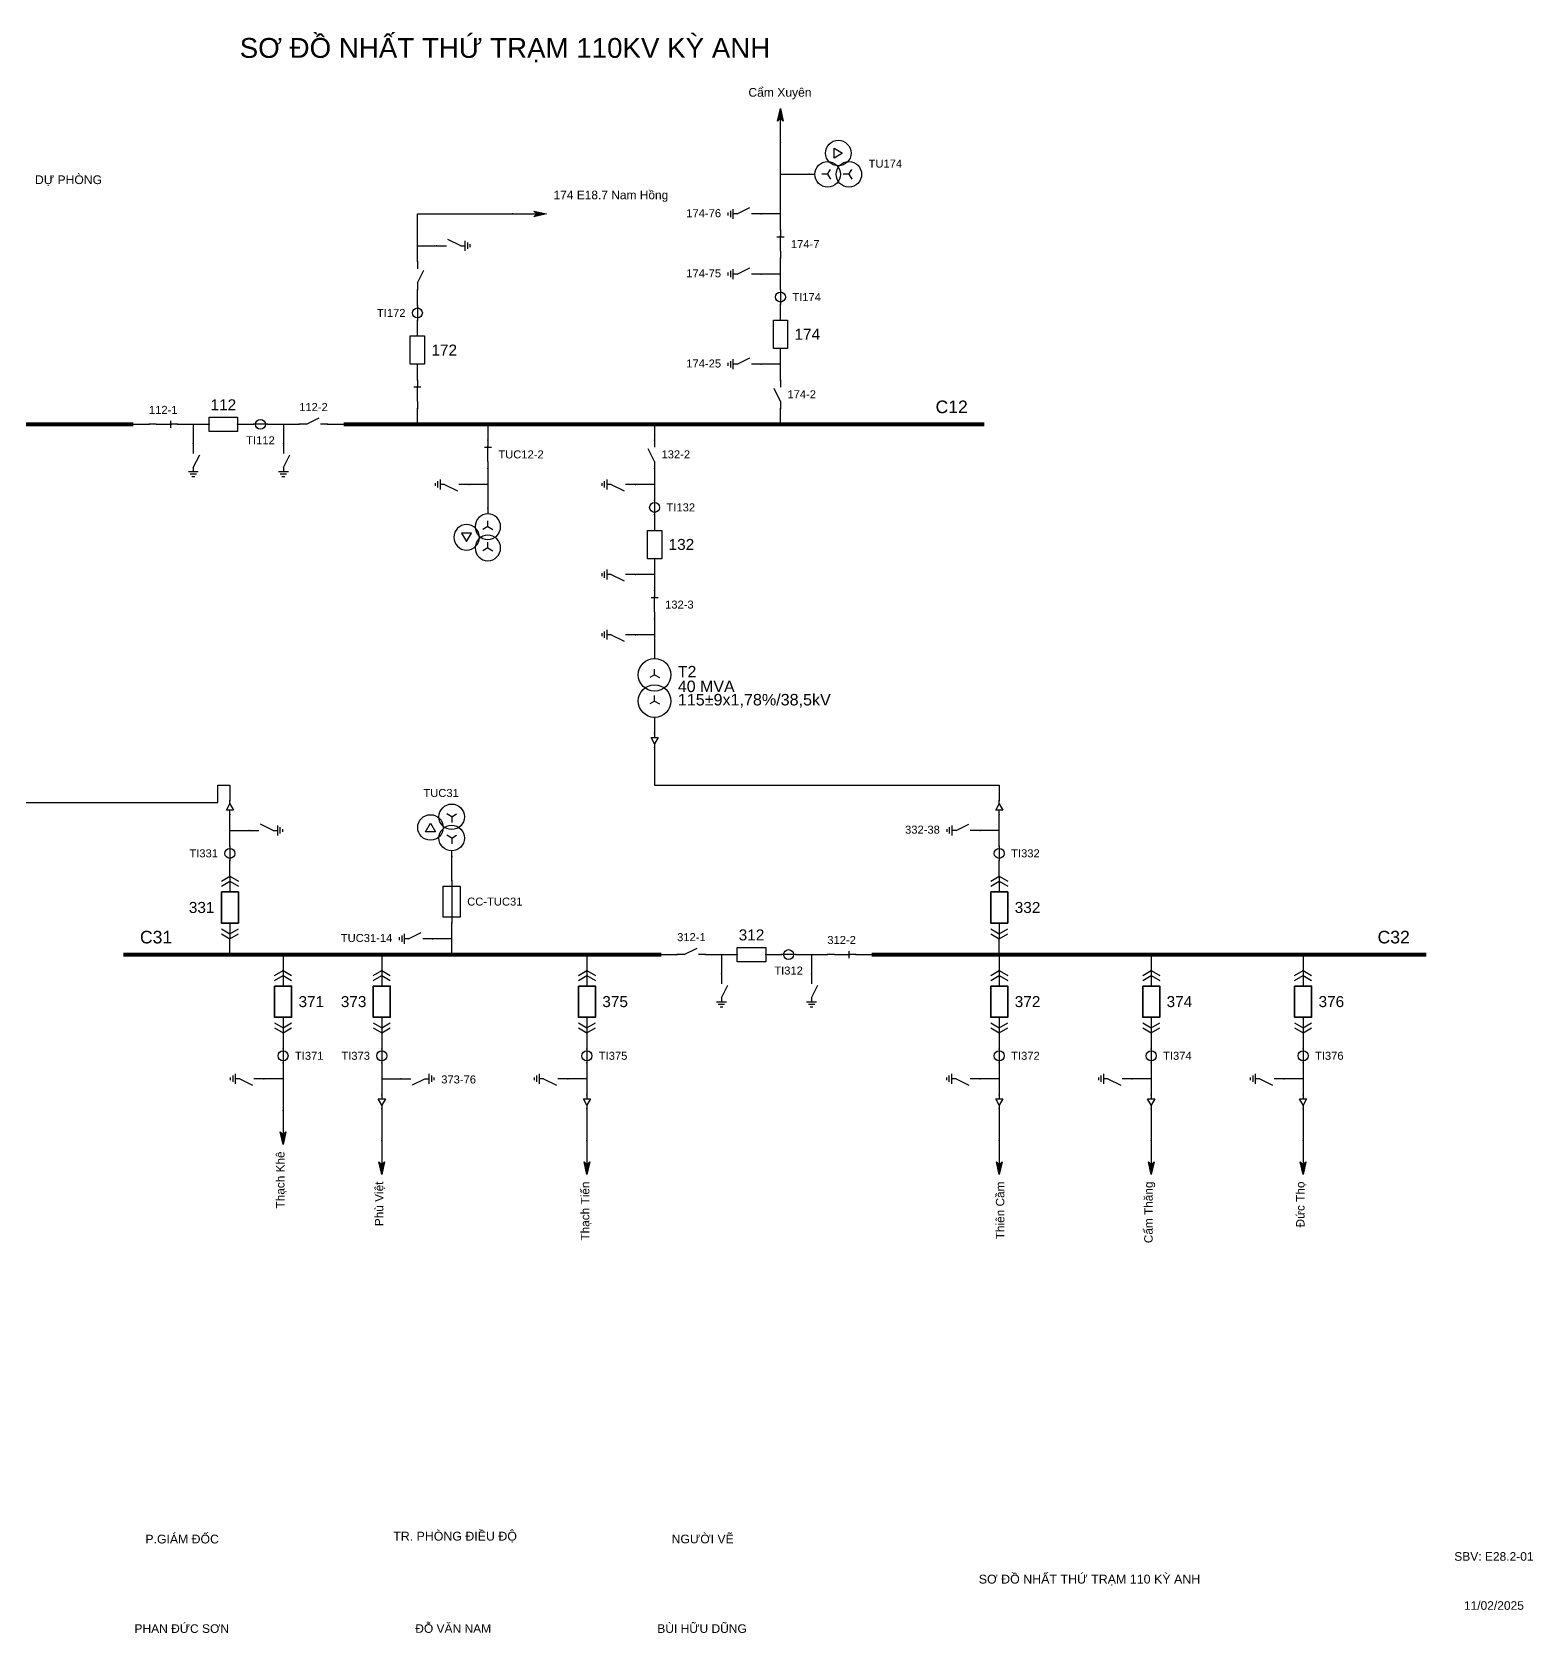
# Model space of a CAD drawing. Header units: millimetres. Extents: x -346 to 397, y 8 to 290.
# Drawn here: x 132.2 to 397, y 7.7 to 290 of the extents above; entities that cross this region are included whole.
import ezdxf

# ---------------------------------------------------------------- set-up
doc = ezdxf.new("R2010")
doc.units = ezdxf.units.MM
for name, color, linetype, lineweight in [('BUSBAR_110KV', 1, 'Continuous', 50), ('BUSBAR_35KV', 30, 'Continuous', 50), ('HV_110KV', 1, 'Continuous', 25), ('MV_35KV', 30, 'Continuous', 25)]:
    doc.layers.add(name, color=color, linetype=linetype, lineweight=lineweight)
doc.layers.add('SYM_PORTS', color=8, linetype='Continuous', plot=False)
doc.layers.add('TEXT', color=7, linetype='Continuous')
doc.styles.add('SLD_TEXT', font='arial.ttf')

# ---------------------------------------------------------------- blocks, each defined once
blk = doc.blocks.new('SYM_DISCONNECTOR_CLOSED')
at = {"lineweight": 25}
for points in [[(-0.625, 1.25), (0.625, 1.25)], [(0, 2.5), (0, 1.25)], [(0, -1.25), (0, 1.5)], [(0, -1.25), (0, -2.5)]]:
    blk.add_lwpolyline(points, dxfattribs=at)
at = {"layer": 'SYM_PORTS'}
for p in [(0, 2.5), (0, -2.5)]:
    blk.add_point(p, dxfattribs=at)
blk.add_attdef('DEVICE_CODE', (1.625, -0.5), '', height=2)
blk = doc.blocks.new('SYM_EARTHING_SWITCH_OPEN')
at = {"lineweight": 25}
for points in [[(0, 3), (0, 1.25)], [(0, -1.25), (-1.125, 1)], [(-0.875, -2), (0.875, -2)], [(-0.5625, -2.4375), (0.5625, -2.4375)], [(0, -1.25), (0, -2)], [(-0.25, -2.875), (0.25, -2.875)]]:
    blk.add_lwpolyline(points, dxfattribs=at)
at = {"layer": 'SYM_PORTS'}
blk.add_point((0, 3), dxfattribs=at)
blk.add_attdef('DEVICE_CODE', (1.875, 0), '', height=2)
blk = doc.blocks.new('SYM_CIRCUIT_BREAKER')
at = {"lineweight": 25}
blk.add_lwpolyline([(-1.25, 2.5), (1.25, 2.5), (1.25, -2.5), (-1.25, -2.5)], close=True, dxfattribs=at)
at = {"layer": 'SYM_PORTS'}
for p in [(0, 2.5), (0, -2.5)]:
    blk.add_point(p, dxfattribs=at)
blk.add_attdef('DEVICE_CODE', (2.25, -0.5), '', height=2)
at = {"flags": 1}
blk.add_attdef('RATING', (2.25, -3.5), '', height=2, dxfattribs=at)
blk = doc.blocks.new('SYM_CURRENT_TRANSFORMER')
at = {"lineweight": 25}
blk.add_lwpolyline([(0, 1.25), (0, -1.25)], dxfattribs=at)
blk.add_circle((0, 0), 0.875, dxfattribs=at)
at = {"layer": 'SYM_PORTS'}
for p in [(0, 1.25), (0, -1.25)]:
    blk.add_point(p, dxfattribs=at)
blk.add_attdef('DEVICE_CODE', (1.875, -1.75), '', height=2)
at = {"flags": 1}
blk.add_attdef('RATIO', (1.875, -4.75), '', height=2, dxfattribs=at)
blk = doc.blocks.new('SYM_DISCONNECTOR_OPEN')
at = {"lineweight": 25}
for points in [[(0, -1.25), (-1.125, 1)], [(0, 2.5), (0, 1.25)], [(0, -1.25), (0, -2.5)]]:
    blk.add_lwpolyline(points, dxfattribs=at)
at = {"layer": 'SYM_PORTS'}
for p in [(0, 2.5), (0, -2.5)]:
    blk.add_point(p, dxfattribs=at)
blk.add_attdef('DEVICE_CODE', (1, -0.5), '', height=2)
blk = doc.blocks.new('SYM_LINE_FEEDER_ARROW')
blk.add_hatch(color=7).paths.add_polyline_path([(0, -3), (-0.5, -0.75), (0, -1.25), (0.5, -0.75)])
at = {"lineweight": 25}
blk.add_lwpolyline([(0, 3), (0, -1.25)], dxfattribs=at)
blk.add_lwpolyline([(0, -3), (-0.5, -0.75), (0, -1.25), (0.5, -0.75)], close=True, dxfattribs=at)
at = {"layer": 'SYM_PORTS'}
blk.add_point((0, 3), dxfattribs=at)
blk.add_attdef('LINE_NAME', (1.5, 0), '', height=2)
blk = doc.blocks.new('SYM_VOLTAGE_TRANSFORMER')
at = {"lineweight": 25}
for points in [[(0, 4.625), (0, 3.625)], [(0, 1.375), (-0.8625, 0.875)], [(0, 1.375), (0, 2.375)], [(0, 1.375), (0.8625, 0.875)], [(0, -2.375), (-0.8625, -2.875)], [(0, -2.375), (0, -1.375)], [(0, -2.375), (0.8625, -2.875)]]:
    blk.add_lwpolyline(points, dxfattribs=at)
blk.add_lwpolyline([(2.875, 0.25), (4.625, 0.25), (3.75, -1.25)], close=True, dxfattribs=at)
for centre in [(0, 1.375), (3.75, -0.5), (0, -2.375)]:
    blk.add_circle(centre, 2.25, dxfattribs=at)
at = {"layer": 'SYM_PORTS'}
blk.add_point((0, 4.625), dxfattribs=at)
blk.add_attdef('DEVICE_CODE', (7, 1.625), '', height=2)
at = {"flags": 1}
blk.add_attdef('RATIO', (7, -1.375), '', height=2, dxfattribs=at)
blk = doc.blocks.new('SYM_TRANSFORMER_2W')
at = {"lineweight": 25}
for points in [[(0, 2.3125), (0, 3.3125)], [(0, 2.3125), (-0.8625, 1.8125)], [(0, 2.3125), (0.8625, 1.8125)], [(0, -2.3125), (-0.8625, -2.8125)], [(0, -2.3125), (0, -1.3125)], [(0, -2.3125), (0.8625, -2.8125)]]:
    blk.add_lwpolyline(points, dxfattribs=at)
for centre in [(0, 2.3125), (0, -2.3125)]:
    blk.add_circle(centre, 2.875, dxfattribs=at)
at = {"layer": 'SYM_PORTS'}
for p in [(0, 5.1875), (0, -5.1875)]:
    blk.add_point(p, dxfattribs=at)
blk.add_attdef('DEVICE_CODE', (3.875, 2.1875), '', height=2)
at = {"flags": 1}
for tag, p in [('POWER', (3.875, -0.8125)), ('VOLTAGE_RATIO', (3.875, -3.8125))]:
    blk.add_attdef(tag, p, '', height=2, dxfattribs=at)
blk = doc.blocks.new('SYM_CABLE_TERMINATION')
at = {"lineweight": 25}
blk.add_lwpolyline([(-0.625, 0.5), (0.625, 0.5), (0, -0.625)], close=True, dxfattribs=at)
for points in [[(0, 1.25), (0, 0.5)], [(0, -0.625), (0, -1.25)]]:
    blk.add_lwpolyline(points, dxfattribs=at)
at = {"layer": 'SYM_PORTS'}
for p in [(0, 1.25), (0, -1.25)]:
    blk.add_point(p, dxfattribs=at)
blk = doc.blocks.new('SYM_DRAWOUT_BREAKER')
at = {"lineweight": 25}
for points in [[(-1.5, 4.625), (0, 5.5), (1.5, 4.625)], [(-1.5, 3.75), (0, 4.625), (1.5, 3.75)], [(0, 5.5), (0, 2.75)], [(0, -2.75), (0, -5.5)], [(-1.5, -3.75), (0, -4.625), (1.5, -3.75)], [(-1.5, -4.625), (0, -5.5), (1.5, -4.625)]]:
    blk.add_lwpolyline(points, dxfattribs=at)
at = {"lineweight": 35}
blk.add_lwpolyline([(-1.5, 2.75), (1.5, 2.75), (1.5, -2.75), (-1.5, -2.75)], close=True, dxfattribs=at)
at = {"layer": 'SYM_PORTS'}
for p in [(0, 5.5), (0, -5.5)]:
    blk.add_point(p, dxfattribs=at)
blk.add_attdef('DEVICE_CODE', (2.5, 2.5), '', height=2)
at = {"flags": 1}
blk.add_attdef('RATING', (2.5, -0.5), '', height=2, dxfattribs=at)
blk = doc.blocks.new('SYM_FUSE_DISCONNECTOR')
at = {"lineweight": 25}
blk.add_lwpolyline([(0, 3.75), (0, -3.75)], dxfattribs=at)
blk.add_lwpolyline([(-1.5, 2.75), (1.5, 2.75), (1.5, -2.75), (-1.5, -2.75)], close=True, dxfattribs=at)
at = {"layer": 'SYM_PORTS'}
for p in [(0, 3.75), (0, -3.75)]:
    blk.add_point(p, dxfattribs=at)
blk.add_attdef('DEVICE_CODE', (2.5, 0.75), '', height=2)
at = {"flags": 1}
blk.add_attdef('RATING', (2.5, -2.25), '', height=2, dxfattribs=at)

msp = doc.modelspace()

# ---------------------------------------------------------------- linework, layer by layer
at = {"layer": 'BUSBAR_110KV', "const_width": 0.683}
for points in [[(31.88, 220.81), (150.09, 220.81)], [(187.18, 220.81), (300.21, 220.81)]]:
    msp.add_lwpolyline(points, dxfattribs=at)
at = {"layer": 'BUSBAR_35KV', "const_width": 0.683}
for points in [[(148.34, 127.31), (243.23, 127.31)], [(280.32, 127.31), (378.16, 127.31)]]:
    msp.add_lwpolyline(points, dxfattribs=at)
at = {"layer": 'HV_110KV'}
for points in [[(264.24, 264.89), (264.24, 270.49)], [(264.24, 257.9), (264.24, 264.89)], [(264.24, 264.89), (269.31, 264.89)], [(200.21, 252.3), (200.21, 257.9), (217, 257.9)], [(264.24, 257.9), (260.86, 257.9)], [(264.24, 255.1), (264.24, 257.9)], [(200.21, 249.5), (200.21, 252.3)], [(200.21, 252.3), (203.59, 252.3)], [(264.24, 247.3), (264.24, 250.1)], [(264.24, 247.3), (260.86, 247.3)], [(264.24, 244.5), (264.24, 247.3)], [(200.21, 241.7), (200.21, 244.5)], [(264.24, 239.2), (264.24, 242)], [(200.21, 236.4), (200.21, 239.2)], [(264.24, 231.4), (264.24, 234.2)], [(200.21, 228.61), (200.21, 231.4)], [(264.24, 231.4), (260.86, 231.4)], [(264.24, 228.61), (264.24, 231.4)], [(200.21, 220.81), (200.21, 223.61)], [(264.24, 220.81), (264.24, 223.61)], [(150.09, 220.81), (152.89, 220.81)], [(157.89, 220.81), (160.69, 220.81)], [(160.69, 220.81), (160.69, 217.43)], [(160.69, 220.81), (163.49, 220.81)], [(168.49, 220.81), (171.28, 220.81)], [(173.78, 220.81), (176.58, 220.81)], [(176.58, 220.81), (176.58, 217.43)], [(176.58, 220.81), (179.38, 220.81)], [(184.38, 220.81), (187.18, 220.81)], [(212.64, 220.81), (212.64, 218.01)], [(242.04, 220.81), (242.04, 218.01)], [(212.64, 213.01), (212.64, 210.21)], [(242.04, 213.01), (242.04, 210.21)], [(212.64, 210.21), (209.26, 210.21)], [(212.64, 210.21), (212.64, 206.01)], [(242.04, 210.21), (238.66, 210.21)], [(242.04, 210.21), (242.04, 207.41)], [(242.04, 204.91), (242.04, 202.11)], [(242.04, 197.11), (242.04, 194.31)], [(242.04, 194.31), (238.66, 194.31)], [(242.04, 194.31), (242.04, 191.52)], [(242.04, 186.52), (242.04, 183.72)], [(242.04, 183.72), (238.66, 183.72)], [(242.04, 183.72), (242.04, 179.52)]]:
    msp.add_lwpolyline(points, dxfattribs=at)
at = {"layer": 'MV_35KV'}
for points in [[(242.04, 169.14), (242.04, 166.35)], [(242.04, 163.85), (242.04, 161.15), (242.04, 157.2), (302.82, 157.2), (302.82, 154.5)], [(93.91, 156.85), (93.91, 154.15), (165, 154.15), (165, 157.2), (167.14, 157.2), (167.14, 154.5)], [(167.14, 149.2), (167.14, 152)], [(302.82, 149.2), (302.82, 152)], [(167.14, 146.4), (167.14, 149.2)], [(167.14, 149.2), (170.52, 149.2)], [(302.82, 149.2), (299.45, 149.2)], [(302.82, 146.4), (302.82, 149.2)], [(206.26, 140.4), (206.26, 144.6)], [(167.14, 141.11), (167.14, 143.9)], [(302.82, 141.11), (302.82, 143.9)], [(206.26, 130.11), (206.26, 132.9)], [(167.14, 127.31), (167.14, 130.11)], [(206.26, 130.11), (202.89, 130.11)], [(206.26, 127.31), (206.26, 130.11)], [(302.82, 127.31), (302.82, 130.11)], [(176.52, 127.31), (176.52, 124.51)], [(193.93, 127.31), (193.93, 124.51)], [(230.1, 127.31), (230.1, 124.51)], [(243.23, 127.31), (246.03, 127.31)], [(251.03, 127.31), (253.83, 127.31)], [(253.83, 127.31), (253.83, 123.93)], [(253.83, 127.31), (256.63, 127.31)], [(261.63, 127.31), (264.42, 127.31)], [(266.92, 127.31), (269.72, 127.31)], [(269.72, 127.31), (269.72, 123.93)], [(269.72, 127.31), (272.52, 127.31)], [(277.52, 127.31), (280.32, 127.31)], [(302.82, 127.31), (302.82, 124.51)], [(329.62, 127.31), (329.62, 124.51)], [(356.41, 127.31), (356.41, 124.51)], [(176.52, 113.51), (176.52, 110.71)], [(193.93, 113.51), (193.93, 110.71)], [(230.1, 113.51), (230.1, 110.71)], [(302.82, 113.51), (302.82, 110.71)], [(329.62, 113.51), (329.62, 110.71)], [(356.41, 113.51), (356.41, 110.71)], [(176.52, 108.21), (176.52, 105.41)], [(193.93, 108.21), (193.93, 105.41)], [(230.1, 108.21), (230.1, 105.41)], [(302.82, 108.21), (302.82, 105.41)], [(329.62, 108.21), (329.62, 105.41)], [(356.41, 108.21), (356.41, 105.41)], [(176.52, 105.41), (173.14, 105.41)], [(176.52, 105.41), (176.52, 99.81)], [(193.93, 105.41), (197.31, 105.41)], [(193.93, 105.41), (193.93, 102.61)], [(230.1, 105.41), (226.72, 105.41)], [(230.1, 105.41), (230.1, 102.61)], [(302.82, 105.41), (299.45, 105.41)], [(302.82, 105.41), (302.82, 102.61)], [(329.62, 105.41), (326.24, 105.41)], [(329.62, 105.41), (329.62, 102.61)], [(356.41, 105.41), (353.03, 105.41)], [(356.41, 105.41), (356.41, 102.61)], [(193.93, 100.11), (193.93, 94.52)], [(230.1, 100.11), (230.1, 94.52)], [(302.82, 100.11), (302.82, 94.52)], [(329.62, 100.11), (329.62, 94.52)], [(356.41, 100.11), (356.41, 94.52)]]:
    msp.add_lwpolyline(points, dxfattribs=at)

# ---------------------------------------------------------------- block references
at = {"layer": 'HV_110KV'}
for p, rotation in [((264.24, 273.49), 180), ((220, 257.9), 90)]:
    msp.add_blockref('SYM_LINE_FEEDER_ARROW', p, dxfattribs=dict(at, rotation=rotation))
ref = msp.add_blockref('SYM_VOLTAGE_TRANSFORMER', (273.93, 264.89), dxfattribs=dict(at, rotation=90))
ref.add_attrib('DEVICE_CODE', 'TU174', (279.78, 266.07), dxfattribs={"layer": 'TEXT', "height": 1.411, "style": 'SLD_TEXT'})
ref = msp.add_blockref('SYM_EARTHING_SWITCH_OPEN', (257.86, 257.9), dxfattribs=dict(at, rotation=270))
ref.add_attrib('DEVICE_CODE', '174-76', (247.63, 257.33), dxfattribs={"layer": 'TEXT', "height": 1.411, "style": 'SLD_TEXT'})
ref = msp.add_blockref('SYM_DISCONNECTOR_CLOSED', (264.24, 252.6), dxfattribs=at)
ref.add_attrib('DEVICE_CODE', '174-7', (266.08, 251.89), dxfattribs={"layer": 'TEXT', "height": 1.411, "style": 'SLD_TEXT'})
ref = msp.add_blockref('SYM_EARTHING_SWITCH_OPEN', (206.59, 252.3), dxfattribs=dict(at, xscale=-1, rotation=90))
ref.add_attrib('DEVICE_CODE', '172-76', (210.68, 251.73), dxfattribs={"layer": 'TEXT', "extrusion": (0, 0, -1), "height": 1.411, "style": 'SLD_TEXT'})
ref = msp.add_blockref('SYM_DISCONNECTOR_OPEN', (200.21, 247), dxfattribs=dict(at, xscale=-1))
ref.add_attrib('DEVICE_CODE', '172-7', (193.95, 246.29), dxfattribs={"layer": 'TEXT', "extrusion": (0, 0, -1), "height": 1.411, "style": 'SLD_TEXT'})
ref = msp.add_blockref('SYM_EARTHING_SWITCH_OPEN', (257.86, 247.3), dxfattribs=dict(at, rotation=270))
ref.add_attrib('DEVICE_CODE', '174-75', (247.63, 246.73), dxfattribs={"layer": 'TEXT', "height": 1.411, "style": 'SLD_TEXT'})
ref = msp.add_blockref('SYM_CURRENT_TRANSFORMER', (264.24, 243.25), dxfattribs=at)
ref.add_attrib('DEVICE_CODE', 'TI174', (266.33, 242.54), dxfattribs={"layer": 'TEXT', "height": 1.411, "style": 'SLD_TEXT'})
ref = msp.add_blockref('SYM_CURRENT_TRANSFORMER', (200.21, 240.45), dxfattribs=at)
ref.add_attrib('DEVICE_CODE', 'TI172', (193.07, 239.74), dxfattribs={"layer": 'TEXT', "height": 1.411, "style": 'SLD_TEXT'})
ref = msp.add_blockref('SYM_CIRCUIT_BREAKER', (264.24, 236.7), dxfattribs=at)
ref.add_attrib('DEVICE_CODE', '174', (266.71, 235.73), dxfattribs={"layer": 'TEXT', "height": 1.939, "style": 'SLD_TEXT'})
ref = msp.add_blockref('SYM_CIRCUIT_BREAKER', (200.21, 233.9), dxfattribs=at)
ref.add_attrib('DEVICE_CODE', '172', (202.68, 232.93), dxfattribs={"layer": 'TEXT', "height": 1.939, "style": 'SLD_TEXT'})
ref = msp.add_blockref('SYM_EARTHING_SWITCH_OPEN', (257.86, 231.4), dxfattribs=dict(at, rotation=270))
ref.add_attrib('DEVICE_CODE', '174-25', (247.63, 230.83), dxfattribs={"layer": 'TEXT', "height": 1.411, "style": 'SLD_TEXT'})
ref = msp.add_blockref('SYM_DISCONNECTOR_CLOSED', (200.21, 226.11), dxfattribs=dict(at, xscale=-1))
ref.add_attrib('DEVICE_CODE', '172-2', (193.32, 225.4), dxfattribs={"layer": 'TEXT', "extrusion": (0, 0, -1), "height": 1.411, "style": 'SLD_TEXT'})
ref = msp.add_blockref('SYM_DISCONNECTOR_OPEN', (264.24, 226.11), dxfattribs=at)
ref.add_attrib('DEVICE_CODE', '174-2', (265.46, 225.4), dxfattribs={"layer": 'TEXT', "height": 1.411, "style": 'SLD_TEXT'})
ref = msp.add_blockref('SYM_DISCONNECTOR_CLOSED', (155.39, 220.81), dxfattribs=dict(at, rotation=270))
ref.add_attrib('DEVICE_CODE', '112-1', (152.87, 222.65), dxfattribs={"layer": 'TEXT', "height": 1.411, "style": 'SLD_TEXT'})
ref = msp.add_blockref('SYM_CIRCUIT_BREAKER', (165.99, 220.81), dxfattribs=dict(at, rotation=270))
ref.add_attrib('DEVICE_CODE', '112', (163.73, 223.28), dxfattribs={"layer": 'TEXT', "height": 1.939, "style": 'SLD_TEXT'})
ref = msp.add_blockref('SYM_DISCONNECTOR_OPEN', (181.88, 220.81), dxfattribs=dict(at, rotation=270))
ref.add_attrib('DEVICE_CODE', '112-2', (179.36, 223.15), dxfattribs={"layer": 'TEXT', "height": 1.411, "style": 'SLD_TEXT'})
ref = msp.add_blockref('SYM_CURRENT_TRANSFORMER', (172.53, 220.81), dxfattribs=dict(at, rotation=270))
ref.add_attrib('DEVICE_CODE', 'TI112', (170.02, 217.29), dxfattribs={"layer": 'TEXT', "height": 1.411, "style": 'SLD_TEXT'})
ref = msp.add_blockref('SYM_EARTHING_SWITCH_OPEN', (176.58, 214.43), dxfattribs=dict(at, xscale=-1))
ref.add_attrib('DEVICE_CODE', '112-25', (173.64, 208.92), dxfattribs={"layer": 'TEXT', "extrusion": (0, 0, -1), "height": 1.411, "style": 'SLD_TEXT'})
ref = msp.add_blockref('SYM_EARTHING_SWITCH_OPEN', (160.69, 214.43), dxfattribs=dict(at, xscale=-1))
ref.add_attrib('DEVICE_CODE', '112-15', (157.75, 208.92), dxfattribs={"layer": 'TEXT', "extrusion": (0, 0, -1), "height": 1.411, "style": 'SLD_TEXT'})
ref = msp.add_blockref('SYM_DISCONNECTOR_CLOSED', (212.64, 215.51), dxfattribs=at)
ref.add_attrib('DEVICE_CODE', 'TUC12-2', (214.49, 214.8), dxfattribs={"layer": 'TEXT', "height": 1.411, "style": 'SLD_TEXT'})
ref = msp.add_blockref('SYM_DISCONNECTOR_OPEN', (242.04, 215.51), dxfattribs=at)
ref.add_attrib('DEVICE_CODE', '132-2', (243.26, 214.81), dxfattribs={"layer": 'TEXT', "height": 1.411, "style": 'SLD_TEXT'})
ref = msp.add_blockref('SYM_EARTHING_SWITCH_OPEN', (235.66, 210.21), dxfattribs=dict(at, xscale=-1, rotation=270))
ref.add_attrib('DEVICE_CODE', '132-25', (225.43, 209.39), dxfattribs={"layer": 'TEXT', "extrusion": (0, 0, -1), "height": 1.411, "style": 'SLD_TEXT'})
ref = msp.add_blockref('SYM_EARTHING_SWITCH_OPEN', (206.26, 210.21), dxfattribs=dict(at, xscale=-1, rotation=270))
ref.add_attrib('DEVICE_CODE', 'TUC12-24', (193.07, 209.38), dxfattribs={"layer": 'TEXT', "extrusion": (0, 0, -1), "height": 1.411, "style": 'SLD_TEXT'})
ref = msp.add_blockref('SYM_CURRENT_TRANSFORMER', (242.04, 206.16), dxfattribs=at)
ref.add_attrib('DEVICE_CODE', 'TI132', (244.14, 205.46), dxfattribs={"layer": 'TEXT', "height": 1.411, "style": 'SLD_TEXT'})
ref = msp.add_blockref('SYM_VOLTAGE_TRANSFORMER', (212.64, 201.39), dxfattribs=dict(at, xscale=-1))
ref.add_attrib('DEVICE_CODE', 'TUC12', (207.64, 194.11), dxfattribs={"layer": 'TEXT', "extrusion": (0, 0, -1), "height": 1.411, "style": 'SLD_TEXT'})
ref = msp.add_blockref('SYM_CIRCUIT_BREAKER', (242.04, 199.61), dxfattribs=at)
ref.add_attrib('DEVICE_CODE', '132', (244.51, 198.66), dxfattribs={"layer": 'TEXT', "height": 1.94, "style": 'SLD_TEXT'})
ref = msp.add_blockref('SYM_EARTHING_SWITCH_OPEN', (235.66, 194.31), dxfattribs=dict(at, xscale=-1, rotation=270))
ref.add_attrib('DEVICE_CODE', '132-35', (225.43, 193.49), dxfattribs={"layer": 'TEXT', "extrusion": (0, 0, -1), "height": 1.411, "style": 'SLD_TEXT'})
ref = msp.add_blockref('SYM_DISCONNECTOR_CLOSED', (242.04, 189.02), dxfattribs=at)
ref.add_attrib('DEVICE_CODE', '132-3', (243.89, 188.32), dxfattribs={"layer": 'TEXT', "height": 1.411, "style": 'SLD_TEXT'})
ref = msp.add_blockref('SYM_EARTHING_SWITCH_OPEN', (235.66, 183.72), dxfattribs=dict(at, xscale=-1, rotation=270))
ref.add_attrib('DEVICE_CODE', '132-38', (225.43, 182.9), dxfattribs={"layer": 'TEXT', "extrusion": (0, 0, -1), "height": 1.411, "style": 'SLD_TEXT'})
ref = msp.add_blockref('SYM_TRANSFORMER_2W', (242.04, 174.33), dxfattribs=at)
ref.add_attrib('DEVICE_CODE', 'T2', (246.14, 176.21), dxfattribs={"layer": 'TEXT', "height": 2.001, "style": 'SLD_TEXT'})
at = {"layer": 'MV_35KV'}
for name, p in [('SYM_CABLE_TERMINATION', (242.04, 165.1)), ('SYM_CABLE_TERMINATION', (193.93, 101.36)), ('SYM_CABLE_TERMINATION', (230.1, 101.36)), ('SYM_CABLE_TERMINATION', (302.82, 101.36)), ('SYM_CABLE_TERMINATION', (329.62, 101.36)), ('SYM_CABLE_TERMINATION', (356.41, 101.36)), ('SYM_LINE_FEEDER_ARROW', (176.52, 96.81)), ('SYM_LINE_FEEDER_ARROW', (193.93, 91.52)), ('SYM_LINE_FEEDER_ARROW', (230.1, 91.52)), ('SYM_LINE_FEEDER_ARROW', (302.82, 91.52)), ('SYM_LINE_FEEDER_ARROW', (329.62, 91.52)), ('SYM_LINE_FEEDER_ARROW', (356.41, 91.52))]:
    msp.add_blockref(name, p, dxfattribs=at)
ref = msp.add_blockref('SYM_VOLTAGE_TRANSFORMER', (206.26, 149.23), dxfattribs=dict(at, rotation=180))
ref.add_attrib('DEVICE_CODE', 'TUC31', (201.27, 155.1), dxfattribs={"layer": 'TEXT', "height": 1.411, "style": 'SLD_TEXT'})
at = {"layer": 'MV_35KV', "rotation": 180}
for p in [(167.14, 153.25), (302.82, 153.25)]:
    msp.add_blockref('SYM_CABLE_TERMINATION', p, dxfattribs=at)
at = {"layer": 'MV_35KV'}
ref = msp.add_blockref('SYM_EARTHING_SWITCH_OPEN', (173.52, 149.2), dxfattribs=dict(at, xscale=-1, rotation=90))
ref.add_attrib('DEVICE_CODE', '331-38', (177.62, 148.63), dxfattribs={"layer": 'TEXT', "extrusion": (0, 0, -1), "height": 1.411, "style": 'SLD_TEXT'})
ref = msp.add_blockref('SYM_EARTHING_SWITCH_OPEN', (296.45, 149.2), dxfattribs=dict(at, rotation=270))
ref.add_attrib('DEVICE_CODE', '332-38', (286.21, 148.63), dxfattribs={"layer": 'TEXT', "height": 1.411, "style": 'SLD_TEXT'})
ref = msp.add_blockref('SYM_CURRENT_TRANSFORMER', (167.14, 145.15), dxfattribs=at)
ref.add_attrib('DEVICE_CODE', 'TI331', (160, 144.46), dxfattribs={"layer": 'TEXT', "height": 1.411, "style": 'SLD_TEXT'})
ref = msp.add_blockref('SYM_CURRENT_TRANSFORMER', (302.82, 145.15), dxfattribs=at)
ref.add_attrib('DEVICE_CODE', 'TI332', (304.92, 144.46), dxfattribs={"layer": 'TEXT', "height": 1.411, "style": 'SLD_TEXT'})
ref = msp.add_blockref('SYM_DRAWOUT_BREAKER', (167.14, 135.61), dxfattribs=at)
ref.add_attrib('DEVICE_CODE', '331', (159.9, 134.65), dxfattribs={"layer": 'TEXT', "height": 1.94, "style": 'SLD_TEXT'})
ref = msp.add_blockref('SYM_FUSE_DISCONNECTOR', (206.26, 136.65), dxfattribs=at)
ref.add_attrib('DEVICE_CODE', 'CC-TUC31', (208.99, 135.95), dxfattribs={"layer": 'TEXT', "height": 1.411, "style": 'SLD_TEXT'})
ref = msp.add_blockref('SYM_DRAWOUT_BREAKER', (302.82, 135.61), dxfattribs=at)
ref.add_attrib('DEVICE_CODE', '332', (305.55, 134.65), dxfattribs={"layer": 'TEXT', "height": 1.94, "style": 'SLD_TEXT'})
ref = msp.add_blockref('SYM_EARTHING_SWITCH_OPEN', (199.89, 130.11), dxfattribs=dict(at, rotation=270))
ref.add_attrib('DEVICE_CODE', 'TUC31-14', (186.7, 129.53), dxfattribs={"layer": 'TEXT', "height": 1.411, "style": 'SLD_TEXT'})
ref = msp.add_blockref('SYM_DISCONNECTOR_OPEN', (248.53, 127.31), dxfattribs=dict(at, rotation=270))
ref.add_attrib('DEVICE_CODE', '312-1', (246.01, 129.68), dxfattribs={"layer": 'TEXT', "height": 1.411, "style": 'SLD_TEXT'})
ref = msp.add_blockref('SYM_CIRCUIT_BREAKER', (259.13, 127.31), dxfattribs=dict(at, rotation=270))
ref.add_attrib('DEVICE_CODE', '312', (256.87, 129.81), dxfattribs={"layer": 'TEXT', "height": 1.94, "style": 'SLD_TEXT'})
ref = msp.add_blockref('SYM_DISCONNECTOR_CLOSED', (275.02, 127.31), dxfattribs=dict(at, rotation=270))
ref.add_attrib('DEVICE_CODE', '312-2', (272.5, 129.18), dxfattribs={"layer": 'TEXT', "height": 1.411, "style": 'SLD_TEXT'})
ref = msp.add_blockref('SYM_CURRENT_TRANSFORMER', (265.67, 127.31), dxfattribs=dict(at, rotation=270))
ref.add_attrib('DEVICE_CODE', 'TI312', (263.15, 123.79), dxfattribs={"layer": 'TEXT', "height": 1.411, "style": 'SLD_TEXT'})
ref = msp.add_blockref('SYM_DRAWOUT_BREAKER', (176.52, 119.01), dxfattribs=at)
ref.add_attrib('DEVICE_CODE', '371', (179.24, 118.05), dxfattribs={"layer": 'TEXT', "height": 1.94, "style": 'SLD_TEXT'})
ref = msp.add_blockref('SYM_DRAWOUT_BREAKER', (193.93, 119.01), dxfattribs=at)
ref.add_attrib('DEVICE_CODE', '373', (186.7, 118.05), dxfattribs={"layer": 'TEXT', "height": 1.94, "style": 'SLD_TEXT'})
ref = msp.add_blockref('SYM_DRAWOUT_BREAKER', (230.1, 119.01), dxfattribs=at)
ref.add_attrib('DEVICE_CODE', '375', (232.82, 118.05), dxfattribs={"layer": 'TEXT', "height": 1.94, "style": 'SLD_TEXT'})
ref = msp.add_blockref('SYM_DRAWOUT_BREAKER', (302.82, 119.01), dxfattribs=at)
ref.add_attrib('DEVICE_CODE', '372', (305.55, 118.05), dxfattribs={"layer": 'TEXT', "height": 1.94, "style": 'SLD_TEXT'})
ref = msp.add_blockref('SYM_DRAWOUT_BREAKER', (329.62, 119.01), dxfattribs=at)
ref.add_attrib('DEVICE_CODE', '374', (332.34, 118.05), dxfattribs={"layer": 'TEXT', "height": 1.94, "style": 'SLD_TEXT'})
ref = msp.add_blockref('SYM_DRAWOUT_BREAKER', (356.41, 119.01), dxfattribs=at)
ref.add_attrib('DEVICE_CODE', '376', (359.13, 118.05), dxfattribs={"layer": 'TEXT', "height": 1.94, "style": 'SLD_TEXT'})
ref = msp.add_blockref('SYM_EARTHING_SWITCH_OPEN', (269.72, 120.93), dxfattribs=dict(at, xscale=-1))
ref.add_attrib('DEVICE_CODE', '312-25', (266.78, 115.42), dxfattribs={"layer": 'TEXT', "extrusion": (0, 0, -1), "height": 1.411, "style": 'SLD_TEXT'})
ref = msp.add_blockref('SYM_EARTHING_SWITCH_OPEN', (253.83, 120.93), dxfattribs=dict(at, xscale=-1))
ref.add_attrib('DEVICE_CODE', '312-15', (250.88, 115.42), dxfattribs={"layer": 'TEXT', "extrusion": (0, 0, -1), "height": 1.411, "style": 'SLD_TEXT'})
ref = msp.add_blockref('SYM_CURRENT_TRANSFORMER', (176.52, 109.46), dxfattribs=at)
ref.add_attrib('DEVICE_CODE', 'TI371', (178.61, 108.76), dxfattribs={"layer": 'TEXT', "height": 1.411, "style": 'SLD_TEXT'})
ref = msp.add_blockref('SYM_CURRENT_TRANSFORMER', (193.93, 109.46), dxfattribs=at)
ref.add_attrib('DEVICE_CODE', 'TI373', (186.8, 108.76), dxfattribs={"layer": 'TEXT', "height": 1.411, "style": 'SLD_TEXT'})
ref = msp.add_blockref('SYM_CURRENT_TRANSFORMER', (230.1, 109.46), dxfattribs=at)
ref.add_attrib('DEVICE_CODE', 'TI375', (232.2, 108.76), dxfattribs={"layer": 'TEXT', "height": 1.411, "style": 'SLD_TEXT'})
ref = msp.add_blockref('SYM_CURRENT_TRANSFORMER', (302.82, 109.46), dxfattribs=at)
ref.add_attrib('DEVICE_CODE', 'TI372', (304.92, 108.76), dxfattribs={"layer": 'TEXT', "height": 1.411, "style": 'SLD_TEXT'})
ref = msp.add_blockref('SYM_CURRENT_TRANSFORMER', (329.62, 109.46), dxfattribs=at)
ref.add_attrib('DEVICE_CODE', 'TI374', (331.71, 108.76), dxfattribs={"layer": 'TEXT', "height": 1.411, "style": 'SLD_TEXT'})
ref = msp.add_blockref('SYM_CURRENT_TRANSFORMER', (356.41, 109.46), dxfattribs=at)
ref.add_attrib('DEVICE_CODE', 'TI376', (358.51, 108.76), dxfattribs={"layer": 'TEXT', "height": 1.411, "style": 'SLD_TEXT'})
ref = msp.add_blockref('SYM_EARTHING_SWITCH_OPEN', (350.03, 105.41), dxfattribs=dict(at, xscale=-1, rotation=270))
ref.add_attrib('DEVICE_CODE', '376-76', (339.8, 104.59), dxfattribs={"layer": 'TEXT', "extrusion": (0, 0, -1), "height": 1.411, "style": 'SLD_TEXT'})
ref = msp.add_blockref('SYM_EARTHING_SWITCH_OPEN', (323.24, 105.41), dxfattribs=dict(at, xscale=-1, rotation=270))
ref.add_attrib('DEVICE_CODE', '374-76', (313.01, 104.59), dxfattribs={"layer": 'TEXT', "extrusion": (0, 0, -1), "height": 1.411, "style": 'SLD_TEXT'})
ref = msp.add_blockref('SYM_EARTHING_SWITCH_OPEN', (296.45, 105.41), dxfattribs=dict(at, xscale=-1, rotation=270))
ref.add_attrib('DEVICE_CODE', '372-76', (286.21, 104.59), dxfattribs={"layer": 'TEXT', "extrusion": (0, 0, -1), "height": 1.411, "style": 'SLD_TEXT'})
ref = msp.add_blockref('SYM_EARTHING_SWITCH_OPEN', (223.72, 105.41), dxfattribs=dict(at, xscale=-1, rotation=270))
ref.add_attrib('DEVICE_CODE', '375-76', (213.49, 104.59), dxfattribs={"layer": 'TEXT', "extrusion": (0, 0, -1), "height": 1.411, "style": 'SLD_TEXT'})
ref = msp.add_blockref('SYM_EARTHING_SWITCH_OPEN', (170.14, 105.41), dxfattribs=dict(at, xscale=-1, rotation=270))
ref.add_attrib('DEVICE_CODE', '371-76', (159.9, 104.59), dxfattribs={"layer": 'TEXT', "extrusion": (0, 0, -1), "height": 1.411, "style": 'SLD_TEXT'})
ref = msp.add_blockref('SYM_EARTHING_SWITCH_OPEN', (200.31, 105.41), dxfattribs=dict(at, rotation=90))
ref.add_attrib('DEVICE_CODE', '373-76', (204.41, 104.59), dxfattribs={"layer": 'TEXT', "height": 1.411, "style": 'SLD_TEXT'})

# ---------------------------------------------------------------- texts
at = {"layer": 'TEXT', "attachment_point": 7, "style": 'SLD_TEXT'}
for s, insert, char_height in [('SƠ ĐỒ NHẤT THỨ TRẠM 110KV KỲ ANH', (168.87, 284.66), 3.4962), ('Cẩm Xuyên', (258.58, 278.12), 1.527), ('DỰ PHÒNG', (132.77, 262.83), 1.533), ('174 E18.7 Nam Hồng', (224.22, 260.04), 1.5061), ('C12', (291.59, 222.75), 2.217), ('40 MVA', (246.14, 173.57), 2.017), ('115±9x1,78%/38,5kV', (246.14, 170.86), 2.033), ('C31', (151.28, 129.25), 2.219), ('C32', (369.54, 129.25), 2.219), ('P.GIÁM ĐỐC', (152.24, 23.46), 1.546), ('TR. PHÒNG ĐIỀU ĐỘ', (195.95, 23.64), 1.5612), ('NGƯỜI VẼ', (245.05, 23.48), 1.535), ('SBV: E28.2-01', (383.07, 20.41), 1.5132), ('SƠ ĐỒ NHẤT THỨ TRẠM 110 KỲ ANH', (299.2, 16.06), 1.5694), ('11/02/2025', (384.77, 11.76), 1.513), ('PHAN ĐỨC SƠN', (150.32, 7.69), 1.5132), ('ĐỖ VĂN NAM', (199.83, 7.7), 1.513), ('BÙI HỮU DŨNG', (242.52, 7.69), 1.5132)]:
    msp.add_mtext(s, dxfattribs=dict(at, insert=insert, char_height=char_height))
at = {"layer": 'TEXT', "char_height": 1.489, "attachment_point": 7, "rotation": 90, "style": 'SLD_TEXT'}
for s, insert in [('Thạch Khê', (177.1, 82.54)), ('Phù Việt', (194.52, 79.43)), ('Thạch Tiến', (230.86, 76.89)), ('Thiên Cầm', (303.74, 77.12)), ('Cẩm Thăng', (330.33, 76.43)), ('Đức Thọ', (356.99, 79.2))]:
    msp.add_mtext(s, dxfattribs=dict(at, insert=insert))

doc.saveas('drawing.dxf')
